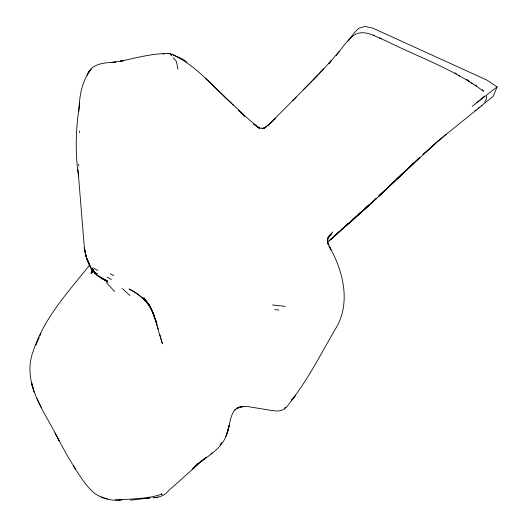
<?xml version="1.0" encoding="UTF-8"?>
<svg xmlns="http://www.w3.org/2000/svg" width="527" height="527" viewBox="0 0 527 527"><rect width="100%" height="100%" fill="white"/><g stroke="black" fill="none" stroke-linecap="round" stroke-linejoin="round"><path stroke-width="0.79" d="M77.864 169.378L78.648 176.624C75.032 153.469 75.684 130.044 79.202 106.941C79.57 93.74 82.937 79.656 91.092 69.103L88.035 73.286C92.95 62.779 105.828 62.832 115.683 62.12L112.001 62.318M79.478 132.593L79.577 131.006M92.278 269.139L92.297 272.222L92.508 269.165M79.215 106.988L79.551 102.429L78.74 111.79M92.37 269.066L91.645 273.361L92.429 269.804M92.403 268.981L91.059 273.355L91.863 271.062M35.961 345.106L39.301 337.096M327.715 238.632L328.341 237.038L327.577 240.088L327.596 243.764L327.366 238.415L327.57 241.992L328.413 244.956L327.478 242.031L330.969 249.811L329.079 246.168C343.387 270.819 351.456 303.763 335.139 329.434C321.16 353.413 308.605 378.551 291.424 400.448L295.304 395.724L286.675 407.028L283.651 409.551L280.206 410.757L276.919 411.047L272.907 410.671L246.662 406.389L240.009 406.989L236.827 408.287L243.369 406.383L240.009 406.989L237.143 408.227L234.838 409.98L235.226 409.578C228.863 416.897 230.134 427.654 226.043 436.145C221.05 448.602 209.028 455.657 198.646 463.134M348.064 41.132L354.407 32.628L358.834 28.254L365.066 26.35L373.156 28.287L487.067 80.176L497.132 86.902L493.12 96.415L481.197 105.914M39.96 335.653L40.948 333.486M221.781 442.318L219.95 444.907M327.61 239.139L332.708 231.88L328.011 237.163M484.741 102.014L486.645 98.444L486.428 96.105M336.219 55.519C342.418 48.016 347.438 38.886 356.107 33.919C366.186 29.907 376.047 37.042 385.178 40.474C418.095 56.956 453.885 69.202 483.582 91.342L482.231 89.498M89.669 265.035C68.523 291.622 44.452 317.386 33.524 350.251C20.625 383.307 45.632 412.641 59.103 440.783L55.025 433.029M339.032 51.587L328.644 63.747L331.602 60.374L315.877 77.113L323.749 68.859M292.65 100.697L317.32 75.585M313.44 79.59L315.37 77.627L303.321 89.847M210.984 453.958L212.104 452.825M273.895 119.761L275.39 118.331L267.604 125.887L296.181 97.133M369.236 204.911L358.057 215.023L375.665 199.404L419.881 157.277L400.711 175.372M401.396 174.938L413.616 163.199L410.349 166.301M347.3 224.403L348.452 223.303M328.624 236.623L331.364 234.028L329.704 235.464M343.881 227.657L328.051 241.933M379.473 195.431L383.063 192.091L378.393 196.466M390.072 185.695L395.625 180.412M352.029 219.884L353.795 218.211M396.824 179.055L402.259 173.969L388.425 187.006M386.739 188.659L378.92 195.965L383.07 192.091M343.11 228.31L348.268 223.52L333.367 236.933M407.7 168.805L383.663 191.532L385.764 189.568M396.291 179.608L435.44 143.403L423.016 154.523L446.053 134.372M372.602 201.821L376.001 198.679M374.381 200.155L371.008 203.27L374.842 199.759M376.528 198.145L352.069 220.589L328.855 240.806M352.069 220.589L369.275 204.858L362.082 211.393L365.573 208.303M357.826 215.286L348.762 223.257L366.64 207.282M270.628 122.943L264.29 128.193L266.688 126.454L263.329 128.443M345.547 226.412L354.875 218.053M337.333 233.777L330.712 239.64L334.717 236.122M363.182 210.405L368.623 205.622M476.902 102.646L484.524 96.059M332.866 237.137L339.322 231.794M435.625 142.804L481.961 105.525M497.132 86.902L472.159 106.375M478.009 108.378L479.287 107.389M201.228 461.138L206.393 457.153C193.653 468.088 181.321 479.451 168.699 490.505C165.307 495.169 159.569 497.363 153.97 497.699M474.867 110.789L476.125 109.827M162.257 494.379L161.486 494.207C148.015 498.97 132.995 498.654 118.819 500.011M284.58 408.05L285.792 407.285M263.111 128.357L264.547 127.797M113.41 62.239L123.865 60.625L120.261 61.224C136.177 57.904 152.184 53.418 168.495 53.51M262.051 128.344L264.31 127.975M157.863 497.165L152.949 497.798M149.253 498.022L130.432 500.169M162.995 54.031L164.608 53.859M167.843 53.517L169.457 53.346C194.437 63.457 211.821 85.479 231.287 103.299M147.112 498.239L150.426 497.89M122.304 499.543L118.318 499.754L115.11 499.247M272.584 304.981L285.331 306.365M120.439 500.65C109.814 500.485 98.378 497.896 90.809 489.926C83.958 482.673 78.688 474.181 73.372 465.789M274.758 309.619L278.763 309.975M263.197 128.364L260.173 128.087L257.848 127.257L259.844 128.087L253.652 124.115L259.086 128.16L245.799 116.796L205.286 78.036M379.499 37.977L381.706 38.708M101.105 497.02L107.35 499.102M373.063 35.164L374.486 35.645M111.408 279.547L107.126 277.235M172.092 54.307L183.837 59.709L186.868 62.219M471.342 82.93L472.772 83.51M110.202 273.724L113.806 275.568M92.324 267.927L94.432 272.255L97.95 274.086M106.513 281.576L107.949 282.327M94.432 272.255L97.047 275.417L102.482 278.888M100.499 277.782L106.619 281.247L102.073 278.631M455.064 72.851L456.389 73.773M458.378 75.157L459.702 76.079M93.74 267.874L97.758 270.68M466.81 79.307L469.3 81.428M122.277 288.486L129.958 295.581M475.532 84.86L476.671 85.973M96.401 273.875C88.503 267.637 85.717 257.235 84.379 247.697L86.02 256.497L84.327 247.492L78.371 174.2M232.407 104.399L233.527 105.505M238.547 110.453L244.64 116.467M96.098 273.73L92.33 269.877L95.486 273.138M106.546 282.788L114.708 291.523M96.164 273.671L90.94 268.012L86.547 258.013L90.94 268.012L95.749 273.691M169.457 53.346L171.558 55.796M173.133 57.634L176.288 61.303L177.942 69.248M87.857 260.285L86.883 258.974L86 254.936M92.541 269.85L94.004 271.965L93.193 269.791M151.644 309.83C146.809 300.403 138.291 293.671 128.977 289C140.762 294.685 150.788 304.257 154.655 317.03L148.943 304.547L143.759 297.603L149.128 304.837L148.943 304.547L153.107 313.203L156.157 321.668L154.905 317.801M75.42 469.017L67.206 455.466L57.858 438.444M87.726 260.345L86.883 258.974L88.786 262.907M95.354 272.676L97.047 275.417M89.103 263.559L89.919 264.91M92.765 269.62L95.077 274.224M36.91 398.386L41.264 407.331M32.621 386.706L33.55 388.88M150.953 308.282L154.655 317.03M153.107 313.203L156.157 321.668M153.08 313.11L162.441 343.795L161.11 339.513M156.394 322.445L157.336 325.541M31.37 383.096L34.103 392.174M157.731 327.003L158.324 329.204M159.707 334.335L160.906 338.769M31.818 382.773L32.312 385.981M161.387 493.384L161.486 494.207M78.642 164.325L78.833 165.913M92.284 269.271L92.297 272.222M229.173 425.302L227.671 431.152L229.173 425.302M228.02 429.841L226.043 436.145L228.02 429.841M88.095 73.266L87.1 75.196L88.964 71.626L88.095 73.266M198.244 463.134L192.223 469.583L198.244 463.134M361.331 211.92L358.927 213.949L365.804 208.158L361.331 211.92M107.521 281.029L98.253 275.937L107.521 281.029"/></g></svg>
